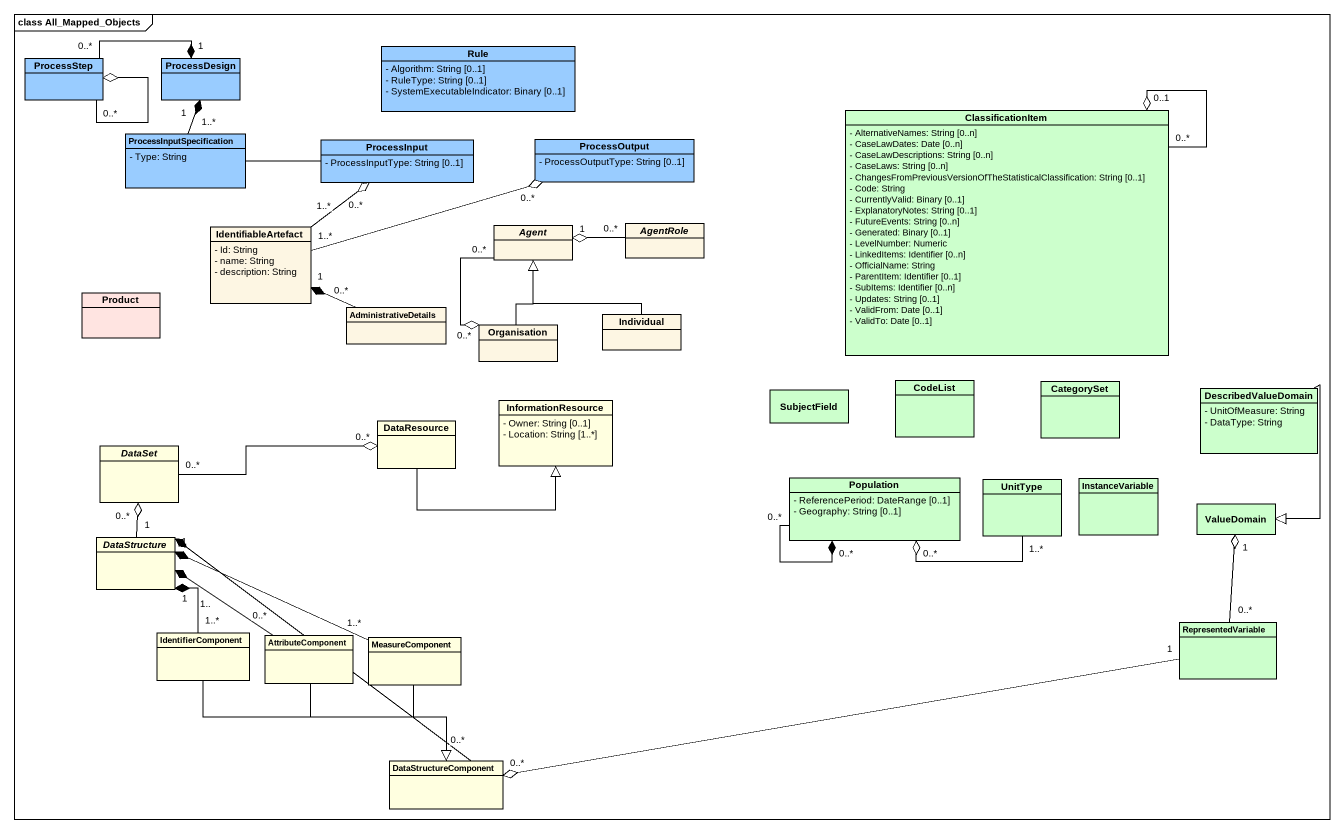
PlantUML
@startuml
mainframe class All_Mapped_Objects
hide circle
hide empty members
skinparam classAttributeIconSize 0
class Rule #99CCFF {
  - Algorithm: String [0..1]
  - RuleType: String [0..1]
  - SystemExecutableIndicator: Binary [0..1]
}
class ProcessStep #99CCFF
class ProcessDesign #99CCFF
class ClassificationItem #CCFFCC {
  - AlternativeNames: String [0..n]
  - CaseLawDates: Date [0..n]
  - CaseLawDescriptions: String [0..n]
  - CaseLaws: String [0..n]
  - ChangesFromPreviousVersionOfTheStatisticalClassification: String [0..1]
  - Code: String
  - CurrentlyValid: Binary [0..1]
  - ExplanatoryNotes: String [0..1]
  - FutureEvents: String [0..n]
  - Generated: Binary [0..1]
  - LevelNumber: Numeric
  - LinkedItems: Identifier [0..n]
  - OfficialName: String
  - ParentItem: Identifier [0..1]
  - SubItems: Identifier [0..n]
  - Updates: String [0..1]
  - ValidFrom: Date [0..1]
  - ValidTo: Date [0..1]
}
class ProcessInputSpecification #99CCFF {
  - Type: String
}
class ProcessInput #99CCFF {
  - ProcessInputType: String [0..1]
}
class ProcessOutput #99CCFF {
  - ProcessOutputType: String [0..1]
}
class IdentifiableArtefact {
  - Id: String
  - name: String
  - description: String
}
abstract class "Agent" as Agent_
abstract class AgentRole
class Product #FFE4E1
class AdministrativeDetails
class Organisation
class Individual
class InformationResource #FFFFE0 {
  - Owner: String [0..1]
  - Location: String [1..*]
}
class SubjectField #CCFFCC
class CodeList #CCFFCC
class CategorySet #CCFFCC
class DescribedValueDomain #CCFFCC {
  - UnitOfMeasure: String
  - DataType: String
}
abstract class DataSet #FFFFE0
class DataResource #FFFFE0
class Population #CCFFCC {
  - ReferencePeriod: DateRange [0..1]
  - Geography: String [0..1]
}
class UnitType #CCFFCC
class InstanceVariable #CCFFCC
class ValueDomain #CCFFCC
abstract class DataStructure #FFFFE0
class IdentifierComponent #FFFFE0
class AttributeComponent #FFFFE0
class MeasureComponent #FFFFE0
class RepresentedVariable #CCFFCC
class DataStructureComponent #FFFFE0
ProcessStep "0..*" --o ProcessStep
ProcessStep "0..*" -right-* "1" ProcessDesign
ClassificationItem "0..*" --o "0..1" ClassificationItem
ProcessInputSpecification "1..*" -up-* "1" ProcessDesign
ProcessInput -left- ProcessInputSpecification
IdentifiableArtefact "1..*" -up-o "0..*" ProcessInput
IdentifiableArtefact "1..*" -right-o "0..*" ProcessOutput
Agent_ "0..*" --o "0..*" Organisation
AgentRole "0..*" -left-o "1" Agent_
AdministrativeDetails "0..*" -left-* "1" IdentifiableArtefact
Organisation -up-|> Agent_
Individual -up-|> Agent_
DescribedValueDomain --|> ValueDomain
DataSet "0..*" -right-o "0..*" DataResource
DataResource -right-|> InformationResource
Population "0..*" --* "0..*" Population
UnitType "1..*" -left-o "0..*" Population
DataStructure "1" -up-o "0..*" DataSet
IdentifierComponent "1..*" -up-* "1" DataStructure
IdentifierComponent -right-|> DataStructureComponent
AttributeComponent "0..*" -left-* "1.." DataStructure
AttributeComponent --|> DataStructureComponent
MeasureComponent "1..*" -left-* "1" DataStructure
MeasureComponent --|> DataStructureComponent
RepresentedVariable "0..*" -up-o "1" ValueDomain
RepresentedVariable "1" -left-o "0..*" DataStructureComponent
DataStructureComponent "0..*" -up-* DataStructure
@enduml
